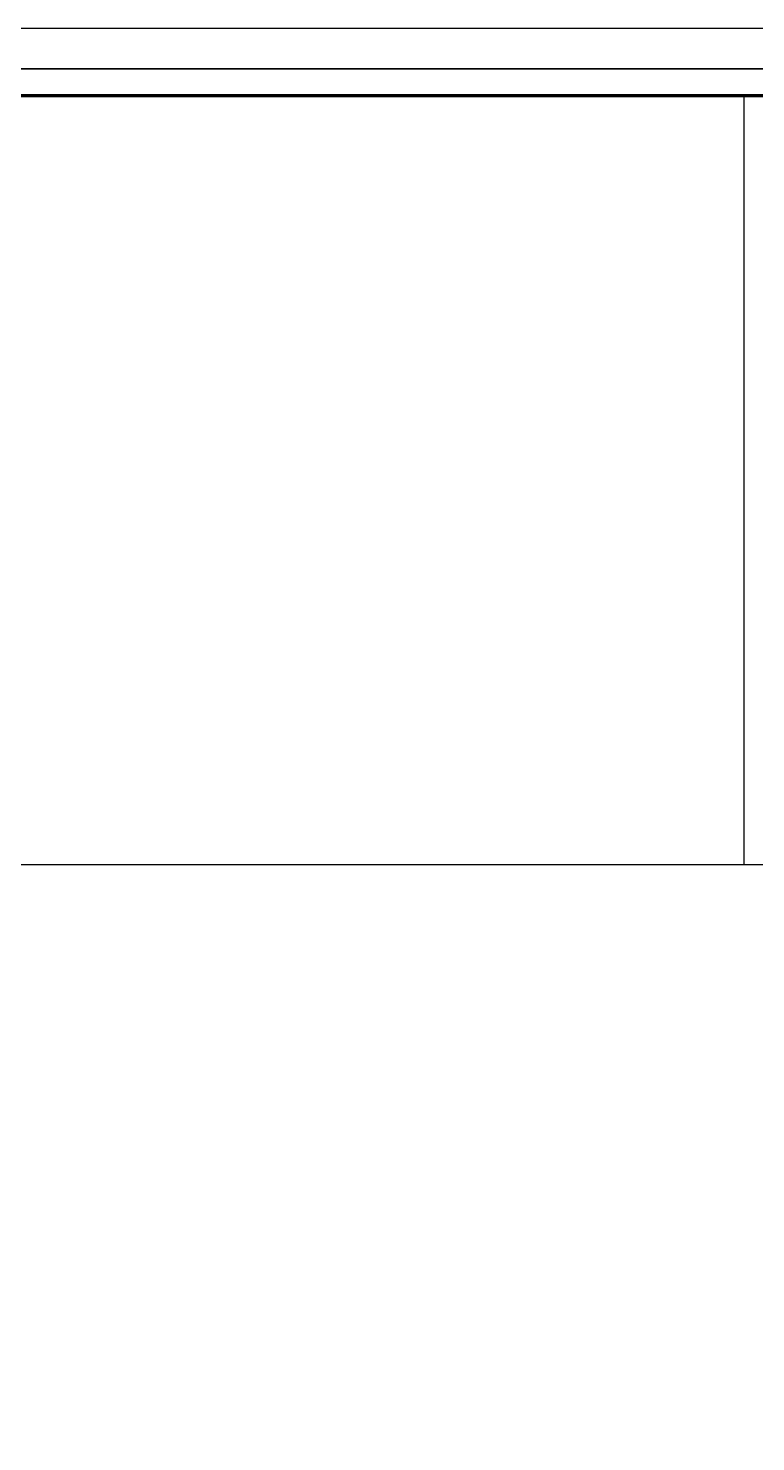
# Model space of a CAD drawing. Header units: millimetres. Extents: x 0 to 250523, y 0 to 177039.
# Drawn here: x 68106 to 90881, y 132779 to 177039 of the extents above; entities that cross this region are included whole.
import ezdxf

# ---------------------------------------------------------------- set-up
doc = ezdxf.new("R2010")
doc.units = ezdxf.units.MM
doc.header["$LTSCALE"] = 100
doc.layers.get('0').update_dxf_attribs({"linetype": 'CONTINUOUS'})
doc.layers.get('DEFPOINTS').update_dxf_attribs({"linetype": 'CONTINUOUS'})
doc.layers.add('new block$0$Frame-Drawing', color=152, linetype='CONTINUOUS', lineweight=25)

msp = doc.modelspace()

# ---------------------------------------------------------------- linework, layer by layer
for p, q in [((10692.12776809931, 175769.162197709), (249327.5327358396, 175769.1622066497)), ((90515.70330373937, 150855.091599226), (90515.70330373937, 174933.8405603171)), ((11527.44940772658, 150855.091599226), (248492.2110962123, 150855.091599226))]:
    msp.add_line(p, q)
msp.add_lwpolyline([(10692.12776809931, 1196.574804782867), (249327.5327358396, 1196.574804782867), (249327.5327358396, 175769.1622066497), (10692.12776809931, 175769.1622066497)], close=True)
at = {"layer": 'DEFPOINTS'}
msp.add_lwpolyline([(0, 177038.7796765565), (250523.0414631218, 177038.7796765565), (250523.0414631218, 0), (0, 0)], close=True, dxfattribs=at)
at = {"layer": 'new block$0$Frame-Drawing', "lineweight": 100}
msp.add_line((11527.44940772658, 174933.840558529), (248492.2110962123, 174933.8405674696), dxfattribs=at)

doc.saveas('drawing.dxf')
